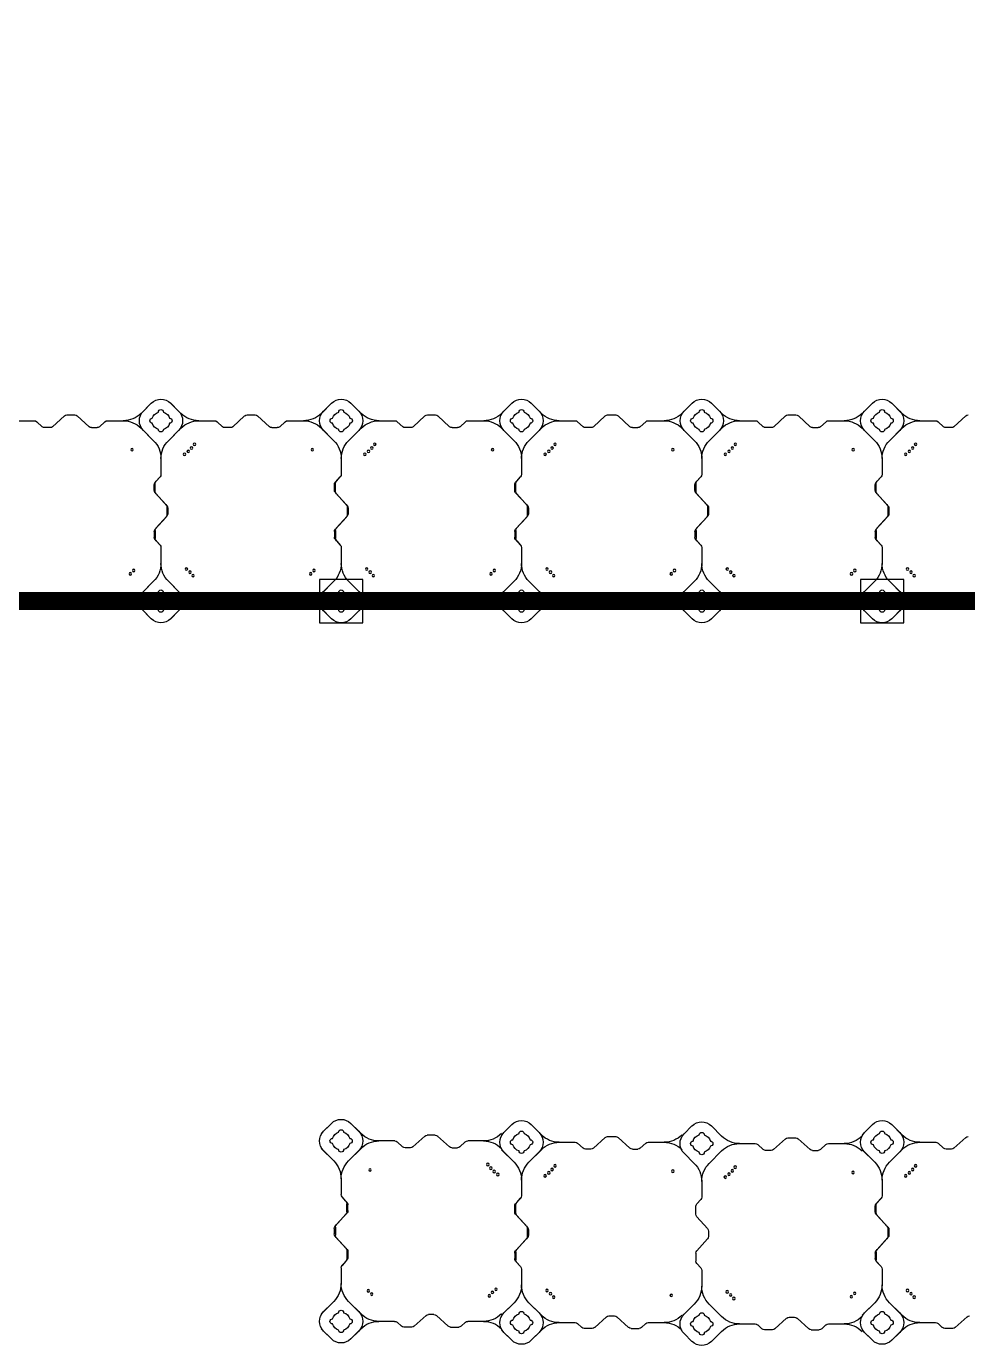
# Model space of a CAD drawing. Header units: millimetres. Extents: x -1612139 to -1260738, y 1141106 to 1536160.
# Drawn here: x -1275774 to -1273164, y 1183867 to 1187524 of the extents above; entities that cross this region are included whole.
import ezdxf

# ---------------------------------------------------------------- set-up
doc = ezdxf.new("R2010")
doc.units = ezdxf.units.MM
doc.header["$LTSCALE"] = 10
doc.layers.get('0').update_dxf_attribs({"linetype": 'CONTINUOUS'})
doc.layers.add('W-FLOAT_BOWL浮筒', color=253, linetype='CONTINUOUS')

# ---------------------------------------------------------------- blocks, each defined once
blk = doc.blocks.new('橙色')
at = {"layer": 'W-FLOAT_BOWL浮筒', "color": 30}
for p, q in [((12472.7, 2545.2), (12444.4, 2516.9)), ((12472.7, 2545.2), (12450.7, 2523.3)), ((12526.4, 2545.2), (12554.7, 2516.9)), ((12548.4, 2523.3), (12526.5, 2545.2)), ((12973.2, 2548.8), (12944.8, 2520.5)), ((12951.2, 2526.9), (12973.1, 2548.8)), ((13026.8, 2548.8), (13055.2, 2520.5)), ((13026.9, 2548.8), (13048.8, 2526.9)), ((13450.9, 2530.5), (13472.8, 2552.4)), ((13526.5, 2552.4), (13554.9, 2524.1)), ((13973.2, 2548.8), (13944.8, 2520.5)), ((13951.2, 2526.9), (13973.1, 2548.8)), ((14026.8, 2548.8), (14055.2, 2520.5)), ((14026.9, 2548.8), (14048.8, 2526.9)), ((12648.1, 2496.4), (12604.3, 2496.4)), ((12666.7, 2509.8), (12654.8, 2499)), ((12695.7, 2512.4), (12673.4, 2512.4)), ((12702.4, 2509.8), (12735.2, 2480)), ((12796.7, 2509.8), (12763.9, 2480)), ((12803.4, 2512.4), (12825.7, 2512.4)), ((12832.4, 2509.8), (12844.3, 2499)), ((12895, 2496.4), (12851, 2496.4)), ((13104.6, 2500), (13148.5, 2500)), ((13167.1, 2513.4), (13155.3, 2502.6)), ((13196.1, 2516), (13173.9, 2516)), ((13202.9, 2513.4), (13235.6, 2483.6)), ((13297.1, 2513.4), (13264.4, 2483.6)), ((13303.9, 2516), (13326.1, 2516)), ((13332.9, 2513.4), (13344.7, 2502.6)), ((13351.5, 2500), (13395.3, 2500)), ((13604.3, 2503.6), (13648.2, 2503.6)), ((13666.8, 2517), (13655, 2506.2)), ((13695.8, 2519.6), (13673.6, 2519.6)), ((13702.6, 2517), (13735.3, 2487.2)), ((13796.8, 2517), (13764.1, 2487.2)), ((13803.6, 2519.6), (13825.8, 2519.6)), ((13832.6, 2517), (13844.4, 2506.2)), ((13851.2, 2503.6), (13895, 2503.6)), ((14104.6, 2500), (14148.5, 2500)), ((14167.1, 2513.4), (14155.3, 2502.6)), ((14196.1, 2516), (14173.9, 2516)), ((14202.9, 2513.4), (14235.6, 2483.6)), ((12479.1, 2441.2), (12444.3, 2475.9)), ((12450.7, 2469.6), (12479.1, 2441.3)), ((12520.1, 2441.2), (12554.8, 2475.9)), ((12548.4, 2469.6), (12520.1, 2441.3)), ((12757.2, 2477.4), (12741.9, 2477.4)), ((12979.5, 2444.8), (12944.8, 2479.5)), ((12951.2, 2473.2), (12979.5, 2444.8)), ((13020.5, 2444.8), (13055.2, 2479.5)), ((13048.8, 2473.2), (13020.5, 2444.8)), ((13242.4, 2481), (13257.6, 2481)), ((13450.9, 2476.8), (13479.2, 2448.4)), ((13520.2, 2448.4), (13554.9, 2483.1)), ((13742.1, 2484.6), (13757.3, 2484.6)), ((13979.5, 2444.8), (13944.8, 2479.5)), ((13951.2, 2473.2), (13979.5, 2444.8)), ((14020.5, 2444.8), (14055.2, 2479.5)), ((14048.8, 2473.2), (14020.5, 2444.8)), ((12499.6, 2347.7), (12499.6, 2391.8)), ((12499.6, 2347.9), (12499.6, 2391.8)), ((13000, 2351.3), (13000, 2395.4)), ((13000, 2351.5), (13000, 2395.4)), ((13499.7, 2355.1), (13499.7, 2399)), ((14000, 2351.3), (14000, 2395.4)), ((14000, 2351.5), (14000, 2395.4)), ((12513, 2329.3), (12502.2, 2341.2)), ((12516, 2325.8), (12502.2, 2341)), ((12983.6, 2329.4), (12997.4, 2344.5)), ((12986.6, 2332.9), (12997.4, 2344.7)), ((13486.3, 2336.4), (13497.1, 2348.3)), ((13983.6, 2329.4), (13997.4, 2344.5)), ((13986.6, 2332.9), (13997.4, 2344.7)), ((12515.6, 2300.3), (12515.6, 2322.5)), ((12518.6, 2303.8), (12518.6, 2319)), ((12981, 2307.4), (12981, 2322.6)), ((12984, 2303.9), (12984, 2326.1)), ((13483.7, 2307.5), (13483.7, 2329.7)), ((13981, 2307.4), (13981, 2322.6)), ((13984, 2303.9), (13984, 2326.1)), ((12513, 2293.6), (12483.2, 2260.8)), ((12516, 2297.1), (12486.2, 2264.3)), ((12983.6, 2300.6), (13013.4, 2267.9)), ((12986.6, 2297.1), (13016.4, 2264.4)), ((13486.3, 2300.7), (13516.1, 2267.9)), ((13983.6, 2300.6), (14013.4, 2267.9)), ((13986.6, 2297.1), (14016.4, 2264.4)), ((12480.6, 2238.8), (12480.6, 2254)), ((12513, 2199.3), (12483.2, 2232.1)), ((12483.6, 2235.3), (12483.6, 2257.5)), ((12983.6, 2199.4), (13013.4, 2232.1)), ((12986.6, 2202.9), (13016.4, 2235.6)), ((13016, 2238.9), (13016, 2261.1)), ((13019, 2242.4), (13019, 2257.6)), ((13486.3, 2206.4), (13516.1, 2239.2)), ((13518.7, 2246), (13518.7, 2261.2)), ((13983.6, 2199.4), (14013.4, 2232.1)), ((13986.6, 2202.9), (14016.4, 2235.6)), ((14016, 2238.9), (14016, 2261.1)), ((14019, 2242.4), (14019, 2257.6)), ((12516, 2195.8), (12486.2, 2228.6)), ((12984, 2196.1), (12984, 2173.9)), ((13483.7, 2199.7), (13483.7, 2177.5)), ((13984, 2196.1), (13984, 2173.9)), ((12516, 2167.1), (12502.2, 2151.9)), ((12513, 2163.6), (12502.2, 2151.7)), ((12515.6, 2192.5), (12515.6, 2170.3)), ((12518.6, 2189), (12518.6, 2173.8)), ((12981, 2192.6), (12981, 2177.4)), ((12983.6, 2170.6), (12997.4, 2155.5)), ((12986.6, 2167.1), (12997.4, 2155.3)), ((13486.3, 2170.7), (13497.1, 2158.8)), ((13981, 2192.6), (13981, 2177.4)), ((13983.6, 2170.6), (13997.4, 2155.5)), ((13986.6, 2167.1), (13997.4, 2155.3)), ((12499.6, 2101.1), (12499.6, 2145.1)), ((12499.6, 2101.1), (12499.6, 2144.9)), ((13000, 2104.7), (13000, 2148.7)), ((13000, 2104.7), (13000, 2148.5)), ((13499.7, 2108.3), (13499.7, 2152.1)), ((14000, 2104.7), (14000, 2148.7)), ((14000, 2104.7), (14000, 2148.5)), ((12444.3, 2016.9), (12479.1, 2051.6)), ((12450.7, 2023.2), (12479.1, 2051.6)), ((12554.8, 2016.9), (12520.1, 2051.6)), ((12548.4, 2023.2), (12520.1, 2051.6)), ((12944.8, 2020.5), (12979.5, 2055.2)), ((12951.2, 2026.8), (12979.5, 2055.2)), ((13048.8, 2026.8), (13020.5, 2055.2)), ((13055.2, 2020.5), (13020.5, 2055.2)), ((13450.9, 2030.4), (13479.2, 2058.7)), ((13554.9, 2024.1), (13520.2, 2058.8)), ((13944.8, 2020.5), (13979.5, 2055.2)), ((13951.2, 2026.8), (13979.5, 2055.2)), ((14048.8, 2026.8), (14020.5, 2055.2)), ((14055.2, 2020.5), (14020.5, 2055.2)), ((12670.2, 2012.8), (12655, 1999)), ((12692.2, 2015.4), (12676.9, 2015.4)), ((12698.9, 2012.8), (12731.7, 1983)), ((12800.2, 2012.8), (12767.4, 1983)), ((12806.9, 2015.4), (12822.2, 2015.4)), ((12828.9, 2012.8), (12844.1, 1999)), ((13170.6, 2016.4), (13155.5, 2002.6)), ((13192.6, 2019), (13177.4, 2019)), ((13199.4, 2016.4), (13232.1, 1986.6)), ((13300.6, 2016.4), (13267.9, 1986.6)), ((13307.4, 2019), (13322.6, 2019)), ((13329.4, 2016.4), (13344.5, 2002.6)), ((13670.3, 2020), (13655.2, 2006.2)), ((13692.3, 2022.6), (13677.1, 2022.6)), ((13699.1, 2020), (13731.8, 1990.2)), ((13800.3, 2020), (13767.6, 1990.2)), ((13807.1, 2022.6), (13822.3, 2022.6)), ((13829.1, 2020), (13844.2, 2006.2)), ((14170.6, 2016.4), (14155.5, 2002.6)), ((14192.6, 2019), (14177.4, 2019)), ((14199.4, 2016.4), (14232.1, 1986.6)), ((12472.7, 1947.6), (12444.4, 1975.9)), ((12526.4, 1947.6), (12554.7, 1975.9)), ((12648.3, 1996.4), (12604.3, 1996.4)), ((12760.7, 1980.4), (12738.4, 1980.4)), ((12895, 1996.4), (12850.8, 1996.4)), ((12973.2, 1951.2), (12944.8, 1979.5)), ((13026.8, 1951.2), (13055.2, 1979.5)), ((13104.6, 2000), (13148.7, 2000)), ((13238.9, 1984), (13261.1, 1984)), ((13351.3, 2000), (13395.3, 2000)), ((13472.8, 1954.8), (13450.9, 1976.7)), ((13526.5, 1954.8), (13554.9, 1983.1)), ((13604.3, 2003.6), (13648.4, 2003.6)), ((13738.6, 1987.6), (13760.8, 1987.6)), ((13851, 2003.6), (13895, 2003.6)), ((13973.2, 1951.2), (13944.8, 1979.5)), ((14026.8, 1951.2), (14055.2, 1979.5)), ((14104.6, 2000), (14148.7, 2000)), ((12450.7, 1969.5), (12472.7, 1947.6)), ((12526.5, 1947.6), (12548.4, 1969.5)), ((12973.1, 1951.2), (12951.2, 1973.1)), ((13048.8, 1973.1), (13026.9, 1951.2)), ((13973.1, 1951.2), (13951.2, 1973.1)), ((14048.8, 1973.1), (14026.9, 1951.2)), ((11973.2, 548.8), (11944.8, 520.5)), ((11951.2, 526.9), (11973.1, 548.8)), ((12026.8, 548.8), (12055.2, 520.5)), ((12026.9, 548.8), (12048.8, 526.9)), ((12473.2, 548.8), (12444.8, 520.5)), ((12451.2, 526.9), (12473.1, 548.8)), ((12526.8, 548.8), (12555.2, 520.5)), ((12526.9, 548.8), (12548.8, 526.9)), ((12973.2, 548.8), (12944.8, 520.5)), ((12951.2, 526.9), (12973.1, 548.8)), ((13026.8, 548.8), (13055.2, 520.5)), ((13026.9, 548.8), (13048.8, 526.9)), ((13473.2, 548.8), (13444.8, 520.5)), ((13451.2, 526.9), (13473.1, 548.8)), ((13526.8, 548.8), (13555.2, 520.5)), ((13526.9, 548.8), (13548.8, 526.9)), ((13973.2, 548.8), (13944.8, 520.5)), ((13951.2, 526.9), (13973.1, 548.8)), ((14026.8, 548.8), (14055.2, 520.5)), ((14026.9, 548.8), (14048.8, 526.9)), ((11667.1, 513.4), (11655.3, 502.6)), ((11696.1, 516), (11673.9, 516)), ((11702.9, 513.4), (11735.6, 483.6)), ((11797.1, 513.4), (11764.4, 483.6)), ((11803.9, 516), (11826.1, 516)), ((11832.9, 513.4), (11844.7, 502.6)), ((12167.1, 513.4), (12155.3, 502.6)), ((12196.1, 516), (12173.9, 516)), ((12202.9, 513.4), (12235.6, 483.6)), ((12297.1, 513.4), (12264.4, 483.6)), ((12303.9, 516), (12326.1, 516)), ((12332.9, 513.4), (12344.7, 502.6)), ((12667.1, 513.4), (12655.3, 502.6)), ((12696.1, 516), (12673.9, 516)), ((12702.9, 513.4), (12735.6, 483.6)), ((12797.1, 513.4), (12764.4, 483.6)), ((12803.9, 516), (12826.1, 516)), ((12832.9, 513.4), (12844.7, 502.6)), ((13167.1, 513.4), (13155.3, 502.6)), ((13196.1, 516), (13173.9, 516)), ((13202.9, 513.4), (13235.6, 483.6)), ((13297.1, 513.4), (13264.4, 483.6)), ((13303.9, 516), (13326.1, 516)), ((13332.9, 513.4), (13344.7, 502.6)), ((13667.1, 513.4), (13655.3, 502.6)), ((13696.1, 516), (13673.9, 516)), ((13702.9, 513.4), (13735.6, 483.6)), ((13797.1, 513.4), (13764.4, 483.6)), ((13803.9, 516), (13826.1, 516)), ((13832.9, 513.4), (13844.7, 502.6)), ((14167.1, 513.4), (14155.3, 502.6)), ((14196.1, 516), (14173.9, 516)), ((14202.9, 513.4), (14235.6, 483.6)), ((11604.6, 500), (11648.5, 500)), ((11742.4, 481), (11757.6, 481)), ((11851.5, 500), (11895.3, 500)), ((11979.5, 444.8), (11944.8, 479.5)), ((12020.5, 444.8), (12055.2, 479.5)), ((12104.6, 500), (12148.5, 500)), ((12242.4, 481), (12257.6, 481)), ((12351.5, 500), (12395.3, 500)), ((12479.5, 444.8), (12444.8, 479.5)), ((12520.5, 444.8), (12555.2, 479.5)), ((12604.6, 500), (12648.5, 500)), ((12742.4, 481), (12757.6, 481)), ((12851.5, 500), (12895.3, 500)), ((12979.5, 444.8), (12944.8, 479.5)), ((13020.5, 444.8), (13055.2, 479.5)), ((13104.6, 500), (13148.5, 500)), ((13242.4, 481), (13257.6, 481)), ((13351.5, 500), (13395.3, 500)), ((13479.5, 444.8), (13444.8, 479.5)), ((13520.5, 444.8), (13555.2, 479.5)), ((13604.6, 500), (13648.5, 500)), ((13742.4, 481), (13757.6, 481)), ((13851.5, 500), (13895.3, 500)), ((13979.5, 444.8), (13944.8, 479.5)), ((14020.5, 444.8), (14055.2, 479.5)), ((14104.6, 500), (14148.5, 500)), ((11951.2, 473.2), (11979.5, 444.8)), ((12048.8, 473.2), (12020.5, 444.8)), ((12451.2, 473.2), (12479.5, 444.8)), ((12548.8, 473.2), (12520.5, 444.8)), ((12951.2, 473.2), (12979.5, 444.8)), ((13048.8, 473.2), (13020.5, 444.8)), ((13451.2, 473.2), (13479.5, 444.8)), ((13548.8, 473.2), (13520.5, 444.8)), ((13951.2, 473.2), (13979.5, 444.8)), ((14048.8, 473.2), (14020.5, 444.8)), ((12000, 351.3), (12000, 395.4)), ((12000, 351.5), (12000, 395.4)), ((12500, 351.3), (12500, 395.4)), ((12500, 351.5), (12500, 395.4)), ((13000, 351.3), (13000, 395.4)), ((13000, 351.5), (13000, 395.4)), ((13500, 351.3), (13500, 395.4)), ((13500, 351.5), (13500, 395.4)), ((14000, 351.3), (14000, 395.4)), ((14000, 351.5), (14000, 395.4)), ((11983.6, 329.4), (11997.4, 344.5)), ((11986.6, 332.9), (11997.4, 344.7)), ((12483.6, 329.4), (12497.4, 344.5)), ((12486.6, 332.9), (12497.4, 344.7)), ((12983.6, 329.4), (12997.4, 344.5)), ((12986.6, 332.9), (12997.4, 344.7)), ((13483.6, 329.4), (13497.4, 344.5)), ((13486.6, 332.9), (13497.4, 344.7)), ((13983.6, 329.4), (13997.4, 344.5)), ((13986.6, 332.9), (13997.4, 344.7)), ((11981, 307.4), (11981, 322.6)), ((11983.6, 300.6), (12013.4, 267.9)), ((11984, 303.9), (11984, 326.1)), ((11986.6, 297.1), (12016.4, 264.4)), ((12481, 307.4), (12481, 322.6)), ((12483.6, 300.6), (12513.4, 267.9)), ((12484, 303.9), (12484, 326.1)), ((12486.6, 297.1), (12516.4, 264.4)), ((12981, 307.4), (12981, 322.6)), ((12983.6, 300.6), (13013.4, 267.9)), ((12984, 303.9), (12984, 326.1)), ((12986.6, 297.1), (13016.4, 264.4)), ((13481, 307.4), (13481, 322.6)), ((13483.6, 300.6), (13513.4, 267.9)), ((13484, 303.9), (13484, 326.1)), ((13486.6, 297.1), (13516.4, 264.4)), ((13981, 307.4), (13981, 322.6)), ((13983.6, 300.6), (14013.4, 267.9)), ((13984, 303.9), (13984, 326.1)), ((13986.6, 297.1), (14016.4, 264.4)), ((12016, 238.9), (12016, 261.1)), ((12019, 242.4), (12019, 257.6)), ((12516, 238.9), (12516, 261.1)), ((12519, 242.4), (12519, 257.6)), ((13016, 238.9), (13016, 261.1)), ((13019, 242.4), (13019, 257.6)), ((13516, 238.9), (13516, 261.1)), ((13519, 242.4), (13519, 257.6)), ((14016, 238.9), (14016, 261.1)), ((14019, 242.4), (14019, 257.6)), ((11983.6, 199.4), (12013.4, 232.1)), ((11986.6, 202.9), (12016.4, 235.6)), ((12483.6, 199.4), (12513.4, 232.1)), ((12486.6, 202.9), (12516.4, 235.6)), ((12983.6, 199.4), (13013.4, 232.1)), ((12986.6, 202.9), (13016.4, 235.6)), ((13483.6, 199.4), (13513.4, 232.1)), ((13486.6, 202.9), (13516.4, 235.6)), ((13983.6, 199.4), (14013.4, 232.1)), ((13986.6, 202.9), (14016.4, 235.6)), ((11981, 192.6), (11981, 177.4)), ((11984, 196.1), (11984, 173.9)), ((12481, 192.6), (12481, 177.4)), ((12484, 196.1), (12484, 173.9)), ((12981, 192.6), (12981, 177.4)), ((12984, 196.1), (12984, 173.9)), ((13481, 192.6), (13481, 177.4)), ((13484, 196.1), (13484, 173.9)), ((13981, 192.6), (13981, 177.4)), ((13984, 196.1), (13984, 173.9)), ((11983.6, 170.6), (11997.4, 155.5)), ((11986.6, 167.1), (11997.4, 155.3)), ((12000, 104.7), (12000, 148.7)), ((12000, 104.7), (12000, 148.5)), ((12483.6, 170.6), (12497.4, 155.5)), ((12486.6, 167.1), (12497.4, 155.3)), ((12500, 104.7), (12500, 148.7)), ((12500, 104.7), (12500, 148.5)), ((12983.6, 170.6), (12997.4, 155.5)), ((12986.6, 167.1), (12997.4, 155.3)), ((13000, 104.7), (13000, 148.7)), ((13000, 104.7), (13000, 148.5)), ((13483.6, 170.6), (13497.4, 155.5)), ((13486.6, 167.1), (13497.4, 155.3)), ((13500, 104.7), (13500, 148.7)), ((13500, 104.7), (13500, 148.5)), ((13983.6, 170.6), (13997.4, 155.5)), ((13986.6, 167.1), (13997.4, 155.3)), ((14000, 104.7), (14000, 148.7)), ((14000, 104.7), (14000, 148.5)), ((11944.8, 20.5), (11979.5, 55.2)), ((11951.2, 26.8), (11979.5, 55.2)), ((12048.8, 26.8), (12020.5, 55.2)), ((12055.2, 20.5), (12020.5, 55.2)), ((12444.8, 20.5), (12479.5, 55.2)), ((12451.2, 26.8), (12479.5, 55.2)), ((12548.8, 26.8), (12520.5, 55.2)), ((12555.2, 20.5), (12520.5, 55.2)), ((12944.8, 20.5), (12979.5, 55.2)), ((12951.2, 26.8), (12979.5, 55.2)), ((13048.8, 26.8), (13020.5, 55.2)), ((13055.2, 20.5), (13020.5, 55.2)), ((13444.8, 20.5), (13479.5, 55.2)), ((13451.2, 26.8), (13479.5, 55.2)), ((13548.8, 26.8), (13520.5, 55.2)), ((13555.2, 20.5), (13520.5, 55.2)), ((13944.8, 20.5), (13979.5, 55.2)), ((13951.2, 26.8), (13979.5, 55.2)), ((14048.8, 26.8), (14020.5, 55.2)), ((14055.2, 20.5), (14020.5, 55.2)), ((11604.6, 0), (11648.7, 0)), ((11670.6, 16.4), (11655.5, 2.6)), ((11692.6, 19), (11677.4, 19)), ((11699.4, 16.4), (11732.1, -13.4)), ((11800.6, 16.4), (11767.9, -13.4)), ((11807.4, 19), (11822.6, 19)), ((11829.4, 16.4), (11844.5, 2.6)), ((11851.3, 0), (11895.3, 0)), ((12104.6, 0), (12148.7, 0)), ((12170.6, 16.4), (12155.5, 2.6)), ((12192.6, 19), (12177.4, 19)), ((12199.4, 16.4), (12232.1, -13.4)), ((12300.6, 16.4), (12267.9, -13.4)), ((12307.4, 19), (12322.6, 19)), ((12329.4, 16.4), (12344.5, 2.6)), ((12351.3, 0), (12395.3, 0)), ((12604.6, 0), (12648.7, 0)), ((12670.6, 16.4), (12655.5, 2.6)), ((12692.6, 19), (12677.4, 19)), ((12699.4, 16.4), (12732.1, -13.4)), ((12800.6, 16.4), (12767.9, -13.4)), ((12807.4, 19), (12822.6, 19)), ((12829.4, 16.4), (12844.5, 2.6)), ((12851.3, 0), (12895.3, 0)), ((13104.6, 0), (13148.7, 0)), ((13170.6, 16.4), (13155.5, 2.6)), ((13192.6, 19), (13177.4, 19)), ((13199.4, 16.4), (13232.1, -13.4)), ((13300.6, 16.4), (13267.9, -13.4)), ((13307.4, 19), (13322.6, 19)), ((13329.4, 16.4), (13344.5, 2.6)), ((13351.3, 0), (13395.3, 0)), ((13604.6, 0), (13648.7, 0)), ((13670.6, 16.4), (13655.5, 2.6)), ((13692.6, 19), (13677.4, 19)), ((13699.4, 16.4), (13732.1, -13.4)), ((13800.6, 16.4), (13767.9, -13.4)), ((13807.4, 19), (13822.6, 19)), ((13829.4, 16.4), (13844.5, 2.6)), ((13851.3, 0), (13895.3, 0)), ((14104.6, 0), (14148.7, 0)), ((14170.6, 16.4), (14155.5, 2.6)), ((14192.6, 19), (14177.4, 19)), ((14199.4, 16.4), (14232.1, -13.4)), ((11738.9, -16), (11761.1, -16)), ((11973.2, -48.8), (11944.8, -20.5)), ((11973.1, -48.8), (11951.2, -26.9)), ((12026.8, -48.8), (12055.2, -20.5)), ((12048.8, -26.9), (12026.9, -48.8)), ((12238.9, -16), (12261.1, -16)), ((12473.2, -48.8), (12444.8, -20.5)), ((12473.1, -48.8), (12451.2, -26.9)), ((12526.8, -48.8), (12555.2, -20.5)), ((12548.8, -26.9), (12526.9, -48.8)), ((12738.9, -16), (12761.1, -16)), ((12973.2, -48.8), (12944.8, -20.5)), ((12973.1, -48.8), (12951.2, -26.9)), ((13026.8, -48.8), (13055.2, -20.5)), ((13048.8, -26.9), (13026.9, -48.8)), ((13238.9, -16), (13261.1, -16)), ((13473.2, -48.8), (13444.8, -20.5)), ((13473.1, -48.8), (13451.2, -26.9)), ((13526.8, -48.8), (13555.2, -20.5)), ((13548.8, -26.9), (13526.9, -48.8)), ((13738.9, -16), (13761.1, -16)), ((13973.2, -48.8), (13944.8, -20.5)), ((13973.1, -48.8), (13951.2, -26.9)), ((14026.8, -48.8), (14055.2, -20.5)), ((14048.8, -26.9), (14026.9, -48.8))]:
    blk.add_line(p, q, dxfattribs=at)
for centre in [(12575.1, 2411.7), (12584.3, 2420.8), (12910.6, 2425.8), (12919.3, 2416.1), (13070.6, 2411), (13080.3, 2419.7), (13089, 2429.4), (13415.2, 2424.4), (13570.3, 2414.6), (13580, 2423.3), (13588.7, 2433), (13914.9, 2428), (13924.1, 2418.8), (14070.6, 2411), (14080.3, 2419.7), (14089, 2429.4), (12929, 2407.5), (12924, 2081.2), (12934.3, 2089.3), (13065.3, 2092.9), (13075.6, 2084.8), (13565, 2096.5), (13575.3, 2088.3), (13919.4, 2083.9), (14065.3, 2092.9), (14075.6, 2084.8), (12579.9, 2076.7), (12906.7, 2061.7), (12914.8, 2072), (13084.8, 2075.6), (13092.9, 2065.3), (13419.7, 2080.3), (13584.5, 2079.2), (13592.6, 2068.9), (14084.8, 2075.6), (14092.9, 2065.3), (11915.2, 424.4), (11924.4, 415.2), (12070.6, 411), (12080.3, 419.7), (12089, 429.4), (12415.2, 424.4), (12424.4, 415.2), (12570.6, 411), (12580.3, 419.7), (12589, 429.4), (12915.2, 424.4), (12924.4, 415.2), (13070.6, 411), (13080.3, 419.7), (13089, 429.4), (13415.2, 424.4), (13424.4, 415.2), (13570.6, 411), (13580.3, 419.7), (13589, 429.4), (13915.2, 424.4), (13924.4, 415.2), (14070.6, 411), (14080.3, 419.7), (14089, 429.4), (11919.7, 80.3), (12065.3, 92.9), (12075.6, 84.8), (12084.8, 75.6), (12419.7, 80.3), (12565.3, 92.9), (12575.6, 84.8), (12584.8, 75.6), (12919.7, 80.3), (13065.3, 92.9), (13075.6, 84.8), (13084.8, 75.6), (13419.7, 80.3), (13565.3, 92.9), (13575.6, 84.8), (13584.8, 75.6), (13919.7, 80.3), (14065.3, 92.9), (14075.6, 84.8), (14084.8, 75.6), (12092.9, 65.3), (12592.9, 65.3), (13092.9, 65.3), (13592.9, 65.3), (14092.9, 65.3)]:
    blk.add_circle(centre, 3.5, dxfattribs=at)
for centre, radius, start, end in [((13000, 2522), 38, 45, 135), ((13000, 2522), 38, 45, 135), ((13499.7, 2525.5), 38, 45, 135), ((14000, 2522), 38, 45, 135), ((14000, 2522), 38, 45, 135), ((12477.6, 2496.4), 38, 135, 225), ((12499.5, 2518.4), 38, 45, 135), ((12499.6, 2518.4), 38, 45, 135), ((12499.6, 2520.4), 7, 0, 180), ((12499.6, 2520.4), 7, 0, 180), ((12521.5, 2496.4), 38, 315, 45), ((12978, 2500), 38, 135, 225), ((13000, 2500), 25, 106.2602, 163.7398), ((13000, 2500), 25, 106.2602, 163.7398), ((13000, 2524), 7, 0, 180), ((13000, 2524), 7, 0, 180), ((13000, 2500), 25, 16.2602, 73.7398), ((13000, 2500), 25, 16.2602, 73.7398), ((13022, 2500), 38, 315, 45), ((13477.7, 2503.6), 38, 135, 225), ((13499.7, 2503.6), 25, 106.2602, 163.7398), ((13499.7, 2527.6), 7, 0, 180), ((13499.7, 2503.6), 25, 16.2602, 73.7398), ((13604.4, 2573.6), 70, 225, 270), ((13895, 2573.6), 70, 270, 315), ((13978, 2500), 38, 135, 225), ((14000, 2500), 25, 106.2602, 163.7398), ((14000, 2500), 25, 106.2602, 163.7398), ((14000, 2524), 7, 0, 180), ((14000, 2524), 7, 0, 180), ((14000, 2500), 25, 16.2602, 73.7398), ((14000, 2500), 25, 16.2602, 73.7398), ((14022, 2500), 38, 315, 45), ((12475.6, 2496.4), 7, 90, 270), ((12475.6, 2496.4), 7, 90, 270), ((12499.6, 2496.4), 25, 106.2602, 163.7398), ((12499.6, 2496.4), 25, 106.2602, 163.7398), ((12499.6, 2496.4), 25, 196.2602, 253.7398), ((12499.6, 2496.4), 25, 196.2602, 253.7398), ((12499.6, 2496.4), 25, 16.2602, 73.7398), ((12499.6, 2496.4), 25, 16.2602, 73.7398), ((12499.6, 2496.4), 25, 286.2602, 343.7398), ((12499.6, 2496.4), 25, 286.2602, 343.7398), ((12523.6, 2496.4), 7, 270, 90), ((12523.6, 2496.4), 7, 270, 90), ((12604.2, 2566.4), 70, 225, 270), ((12604.3, 2426.4), 70, 90, 135), ((12648.1, 2506.4), 10, 270, 312.2737), ((12673.4, 2502.4), 10, 90, 132.2737), ((12695.7, 2502.4), 10, 47.7263, 90), ((12803.4, 2502.4), 10, 90, 132.2737), ((12825.7, 2502.4), 10, 47.7263, 90), ((12851, 2506.4), 10, 227.7263, 270), ((12894.8, 2426.4), 70, 45, 90), ((12894.9, 2566.4), 70, 270, 315), ((12976, 2500), 7, 90, 270), ((12976, 2500), 7, 90, 270), ((13000, 2500), 25, 196.2602, 253.7398), ((13000, 2500), 25, 196.2602, 253.7398), ((13000, 2500), 25, 286.2602, 343.7398), ((13000, 2500), 25, 286.2602, 343.7398), ((13024, 2500), 7, 270, 90), ((13024, 2500), 7, 270, 90), ((13104.7, 2570), 70, 225, 270), ((13104.7, 2430), 70, 90, 135), ((13148.5, 2510), 10, 270, 312.2737), ((13173.9, 2506), 10, 90, 132.2737), ((13196.1, 2506), 10, 47.7263, 90), ((13303.9, 2506), 10, 90, 132.2737), ((13326.1, 2506), 10, 47.7263, 90), ((13351.5, 2510), 10, 227.7263, 270), ((13395.3, 2570), 70, 270, 315), ((13395.3, 2430), 70, 45, 90), ((13475.7, 2503.6), 7, 90, 270), ((13499.7, 2503.6), 25, 196.2602, 253.7398), ((13499.7, 2503.6), 25, 286.2602, 343.7398), ((13523.7, 2503.6), 7, 270, 90), ((13604.4, 2433.6), 70, 90, 135), ((13648.2, 2513.6), 10, 270, 312.2737), ((13673.6, 2509.6), 10, 90, 132.2737), ((13695.8, 2509.6), 10, 47.7263, 90), ((13742.1, 2494.6), 10, 227.7263, 270), ((13757.3, 2494.6), 10, 270, 312.2737), ((13803.6, 2509.6), 10, 90, 132.2737), ((13825.8, 2509.6), 10, 47.7263, 90), ((13851.2, 2513.6), 10, 227.7263, 270), ((13895, 2433.6), 70, 45, 90), ((13976, 2500), 7, 90, 270), ((13976, 2500), 7, 90, 270), ((14000, 2500), 25, 196.2602, 253.7398), ((14000, 2500), 25, 196.2602, 253.7398), ((14000, 2500), 25, 286.2602, 343.7398), ((14000, 2500), 25, 286.2602, 343.7398), ((14024, 2500), 7, 270, 90), ((14024, 2500), 7, 270, 90), ((14104.7, 2570), 70, 225, 270), ((14104.7, 2430), 70, 90, 135), ((14148.5, 2510), 10, 270, 312.2737), ((14173.9, 2506), 10, 90, 132.2737), ((14196.1, 2506), 10, 47.7263, 90), ((12499.6, 2472.4), 7, 180, 0), ((12499.6, 2472.4), 7, 180, 0), ((12741.9, 2487.4), 10, 227.7263, 270), ((12757.2, 2487.4), 10, 270, 312.2737), ((13000, 2476), 7, 180, 0), ((13000, 2476), 7, 180, 0), ((13242.4, 2491), 10, 227.7263, 270), ((13257.6, 2491), 10, 270, 312.2737), ((13499.7, 2479.6), 7, 180, 0), ((14000, 2476), 7, 180, 0), ((14000, 2476), 7, 180, 0), ((14242.4, 2491), 10, 227.7263, 270), ((12429.6, 2391.8), 70, 0, 45), ((12429.6, 2391.7), 70, 0, 45), ((12569.6, 2391.8), 70, 135, 180), ((12569.6, 2391.7), 70, 135, 180), ((12930, 2395.3), 70, 0, 45), ((12930, 2395.3), 70, 0, 45), ((13070, 2395.3), 70, 135, 180), ((13070, 2395.3), 70, 135, 180), ((13429.7, 2398.9), 70, 0, 45), ((13569.7, 2398.9), 70, 135, 180), ((13930, 2395.3), 70, 0, 45), ((13930, 2395.3), 70, 0, 45), ((14070, 2395.3), 70, 135, 180), ((14070, 2395.3), 70, 135, 180), ((12509.6, 2347.9), 10, 180, 222.2737), ((12509.6, 2347.7), 10, 180, 222.2737), ((12990, 2351.5), 10, 317.7263, 0), ((12990, 2351.3), 10, 317.7263, 0), ((13489.7, 2355.1), 10, 317.7263, 0), ((13990, 2351.5), 10, 317.7263, 0), ((13990, 2351.3), 10, 317.7263, 0), ((12505.6, 2322.5), 10, 0, 42.2737), ((12508.6, 2319), 10, 0, 42.2737), ((12991, 2322.6), 10, 137.7263, 180), ((12991, 2307.4), 10, 180, 222.2737), ((12994, 2326.1), 10, 137.7263, 180), ((12994, 2303.9), 10, 180, 222.2737), ((13493.7, 2329.7), 10, 137.7263, 180), ((13493.7, 2307.5), 10, 180, 222.2737), ((13991, 2322.6), 10, 137.7263, 180), ((13991, 2307.4), 10, 180, 222.2737), ((13994, 2326.1), 10, 137.7263, 180), ((13994, 2303.9), 10, 180, 222.2737), ((12505.6, 2300.3), 10, 317.7263, 0), ((12508.6, 2303.8), 10, 317.7263, 0), ((13006, 2261.1), 10, 0, 42.2737), ((13508.7, 2261.2), 10, 0, 42.2737), ((14006, 2261.1), 10, 0, 42.2737), ((12490.6, 2254), 10, 137.7263, 180), ((12490.6, 2238.8), 10, 180, 222.2737), ((12493.6, 2257.5), 10, 137.7263, 180), ((12493.6, 2235.3), 10, 180, 222.2737), ((13006, 2238.9), 10, 317.7263, 0), ((13009, 2257.6), 10, 0, 42.2737), ((13009, 2242.4), 10, 317.7263, 0), ((13508.7, 2246), 10, 317.7263, 0), ((14006, 2238.9), 10, 317.7263, 0), ((14009, 2257.6), 10, 0, 42.2737), ((14009, 2242.4), 10, 317.7263, 0), ((12505.6, 2192.5), 10, 0, 42.2737), ((12508.6, 2189), 10, 0, 42.2737), ((12991, 2192.6), 10, 137.7263, 180), ((12994, 2196.1), 10, 137.7263, 180), ((13493.7, 2199.7), 10, 137.7263, 180), ((13991, 2192.6), 10, 137.7263, 180), ((13994, 2196.1), 10, 137.7263, 180), ((12505.6, 2170.3), 10, 317.7263, 0), ((12508.6, 2173.8), 10, 317.7263, 0), ((12991, 2177.4), 10, 180, 222.2737), ((12994, 2173.9), 10, 180, 222.2737), ((13493.7, 2177.5), 10, 180, 222.2737), ((13489.7, 2152.1), 10, 0, 42.2737), ((13991, 2177.4), 10, 180, 222.2737), ((13994, 2173.9), 10, 180, 222.2737), ((12509.6, 2145.1), 10, 137.7263, 180), ((12509.6, 2144.9), 10, 137.7263, 180), ((12990, 2148.7), 10, 0, 42.2737), ((12990, 2148.5), 10, 0, 42.2737), ((13990, 2148.7), 10, 0, 42.2737), ((13990, 2148.5), 10, 0, 42.2737), ((12429.6, 2101.1), 70, 315, 0), ((12429.6, 2101.1), 70, 315, 0), ((12569.6, 2101.1), 70, 180, 225), ((12569.6, 2101.1), 70, 180, 225), ((12930, 2104.7), 70, 315, 0), ((12930, 2104.7), 70, 315, 0), ((13070, 2104.7), 70, 180, 225), ((13070, 2104.7), 70, 180, 225), ((13429.7, 2108.2), 70, 315, 0), ((13569.7, 2108.3), 70, 180, 225), ((13930, 2104.7), 70, 315, 0), ((13930, 2104.7), 70, 315, 0), ((14070, 2104.7), 70, 180, 225), ((14070, 2104.7), 70, 180, 225), ((12477.6, 1996.4), 38, 135, 225), ((12499.6, 1996.4), 25, 106.2602, 163.7398), ((12499.6, 1996.4), 25, 106.2602, 163.7398), ((12499.6, 2020.4), 7, 0, 180), ((12499.6, 2020.4), 7, 0, 180), ((12499.6, 1996.4), 25, 16.2602, 73.7398), ((12499.6, 1996.4), 25, 16.2602, 73.7398), ((12521.5, 1996.4), 38, 315, 45), ((12604.3, 2066.4), 70, 225, 270), ((12676.9, 2005.4), 10, 90, 132.2737), ((12692.2, 2005.4), 10, 47.7263, 90), ((12806.9, 2005.4), 10, 90, 132.2737), ((12822.2, 2005.4), 10, 47.7263, 90), ((12894.8, 2066.4), 70, 270, 315), ((12978, 2000), 38, 135, 225), ((13000, 2000), 25, 106.2602, 163.7398), ((13000, 2000), 25, 106.2602, 163.7398), ((13000, 2024), 7, 0, 180), ((13000, 2024), 7, 0, 180), ((13000, 2000), 25, 16.2602, 73.7398), ((13000, 2000), 25, 16.2602, 73.7398), ((13022, 2000), 38, 315, 45), ((13104.7, 2070), 70, 225, 270), ((13177.4, 2009), 10, 90, 132.2737), ((13192.6, 2009), 10, 47.7263, 90), ((13307.4, 2009), 10, 90, 132.2737), ((13322.6, 2009), 10, 47.7263, 90), ((13395.3, 2070), 70, 270, 315), ((13477.7, 2003.6), 38, 135, 225), ((13499.7, 2003.6), 25, 106.2602, 163.7398), ((13499.7, 2027.6), 7, 0, 180), ((13499.7, 2003.6), 25, 16.2602, 73.7398), ((13604.4, 2073.6), 70, 225, 270), ((13677.1, 2012.6), 10, 90, 132.2737), ((13692.3, 2012.6), 10, 47.7263, 90), ((13807.1, 2012.6), 10, 90, 132.2737), ((13822.3, 2012.6), 10, 47.7263, 90), ((13895, 2073.6), 70, 270, 315), ((13978, 2000), 38, 135, 225), ((14000, 2000), 25, 106.2602, 163.7398), ((14000, 2000), 25, 106.2602, 163.7398), ((14000, 2024), 7, 0, 180), ((14000, 2024), 7, 0, 180), ((14000, 2000), 25, 16.2602, 73.7398), ((14000, 2000), 25, 16.2602, 73.7398), ((14022, 2000), 38, 315, 45), ((14104.7, 2070), 70, 225, 270), ((14177.4, 2009), 10, 90, 132.2737), ((14192.6, 2009), 10, 47.7263, 90), ((12475.6, 1996.4), 7, 90, 270), ((12475.6, 1996.4), 7, 90, 270), ((12499.6, 1996.4), 25, 196.2602, 253.7398), ((12499.6, 1996.4), 25, 196.2602, 253.7398), ((12499.6, 1996.4), 25, 286.2602, 343.7398), ((12499.6, 1996.4), 25, 286.2602, 343.7398), ((12523.6, 1996.4), 7, 270, 90), ((12523.6, 1996.4), 7, 270, 90), ((12604.2, 1926.4), 70, 90, 135), ((12648.3, 2006.4), 10, 270, 312.2737), ((12738.4, 1990.4), 10, 227.7263, 270), ((12760.7, 1990.4), 10, 270, 312.2737), ((12850.8, 2006.4), 10, 227.7263, 270), ((12894.9, 1926.4), 70, 45, 90), ((12976, 2000), 7, 90, 270), ((12976, 2000), 7, 90, 270), ((13000, 2000), 25, 196.2602, 253.7398), ((13000, 2000), 25, 196.2602, 253.7398), ((13000, 1976), 7, 180, 0), ((13000, 1976), 7, 180, 0), ((13000, 2000), 25, 286.2602, 343.7398), ((13000, 2000), 25, 286.2602, 343.7398), ((13024, 2000), 7, 270, 90), ((13024, 2000), 7, 270, 90), ((13104.7, 1930), 70, 90, 135), ((13148.7, 2010), 10, 270, 312.2737), ((13238.9, 1994), 10, 227.7263, 270), ((13261.1, 1994), 10, 270, 312.2737), ((13351.3, 2010), 10, 227.7263, 270), ((13395.3, 1930), 70, 45, 90), ((13475.7, 2003.6), 7, 90, 270), ((13499.7, 2003.6), 25, 196.2602, 253.7398), ((13499.7, 1979.6), 7, 180, 0), ((13499.7, 2003.6), 25, 286.2602, 343.7398), ((13523.7, 2003.6), 7, 270, 90), ((13604.4, 1933.6), 70, 90, 135), ((13648.4, 2013.6), 10, 270, 312.2737), ((13738.6, 1997.6), 10, 227.7263, 270), ((13760.8, 1997.6), 10, 270, 312.2737), ((13851, 2013.6), 10, 227.7263, 270), ((13895, 1933.6), 70, 45, 90), ((13976, 2000), 7, 90, 270), ((13976, 2000), 7, 90, 270), ((14000, 2000), 25, 196.2602, 253.7398), ((14000, 2000), 25, 196.2602, 253.7398), ((14000, 1976), 7, 180, 0), ((14000, 1976), 7, 180, 0), ((14000, 2000), 25, 286.2602, 343.7398), ((14000, 2000), 25, 286.2602, 343.7398), ((14024, 2000), 7, 270, 90), ((14024, 2000), 7, 270, 90), ((14104.7, 1930), 70, 90, 135), ((14148.7, 2010), 10, 270, 312.2737), ((14238.9, 1994), 10, 227.7263, 270), ((12499.5, 1974.5), 38, 225, 315), ((12499.6, 1974.5), 38, 225, 315), ((12499.6, 1972.4), 7, 180, 0), ((12499.6, 1972.4), 7, 180, 0), ((13000, 1978), 38, 225, 315), ((13000, 1978), 38, 225, 315), ((13499.7, 1981.6), 38, 225, 315), ((14000, 1978), 38, 225, 315), ((14000, 1978), 38, 225, 315), ((12000, 522), 38, 45, 135), ((12000, 522), 38, 45, 135), ((12500, 522), 38, 45, 135), ((12500, 522), 38, 45, 135), ((13000, 522), 38, 45, 135), ((13000, 522), 38, 45, 135), ((13500, 522), 38, 45, 135), ((13500, 522), 38, 45, 135), ((14000, 522), 38, 45, 135), ((14000, 522), 38, 45, 135), ((11673.9, 506), 10, 90, 132.2737), ((11696.1, 506), 10, 47.7263, 90), ((11803.9, 506), 10, 90, 132.2737), ((11826.1, 506), 10, 47.7263, 90), ((11895.3, 570), 70, 270, 315), ((11978, 500), 38, 135, 225), ((12000, 500), 25, 106.2602, 163.7398), ((12000, 500), 25, 106.2602, 163.7398), ((12000, 524), 7, 0, 180), ((12000, 524), 7, 0, 180), ((12000, 500), 25, 16.2602, 73.7398), ((12000, 500), 25, 16.2602, 73.7398), ((12022, 500), 38, 315, 45), ((12104.7, 570), 70, 225, 270), ((12173.9, 506), 10, 90, 132.2737), ((12196.1, 506), 10, 47.7263, 90), ((12303.9, 506), 10, 90, 132.2737), ((12326.1, 506), 10, 47.7263, 90), ((12395.3, 570), 70, 270, 315), ((12478, 500), 38, 135, 225), ((12500, 500), 25, 106.2602, 163.7398), ((12500, 500), 25, 106.2602, 163.7398), ((12500, 524), 7, 0, 180), ((12500, 524), 7, 0, 180), ((12500, 500), 25, 16.2602, 73.7398), ((12500, 500), 25, 16.2602, 73.7398), ((12522, 500), 38, 315, 45), ((12604.7, 570), 70, 225, 270), ((12673.9, 506), 10, 90, 132.2737), ((12696.1, 506), 10, 47.7263, 90), ((12803.9, 506), 10, 90, 132.2737), ((12826.1, 506), 10, 47.7263, 90), ((12895.3, 570), 70, 270, 315), ((12978, 500), 38, 135, 225), ((13000, 500), 25, 106.2602, 163.7398), ((13000, 500), 25, 106.2602, 163.7398), ((13000, 524), 7, 0, 180), ((13000, 524), 7, 0, 180), ((13000, 500), 25, 16.2602, 73.7398), ((13000, 500), 25, 16.2602, 73.7398), ((13022, 500), 38, 315, 45), ((13104.7, 570), 70, 225, 270), ((13173.9, 506), 10, 90, 132.2737), ((13196.1, 506), 10, 47.7263, 90), ((13303.9, 506), 10, 90, 132.2737), ((13326.1, 506), 10, 47.7263, 90), ((13395.3, 570), 70, 270, 315), ((13478, 500), 38, 135, 225), ((13500, 500), 25, 106.2602, 163.7398), ((13500, 500), 25, 106.2602, 163.7398), ((13500, 524), 7, 0, 180), ((13500, 524), 7, 0, 180), ((13500, 500), 25, 16.2602, 73.7398), ((13500, 500), 25, 16.2602, 73.7398), ((13522, 500), 38, 315, 45), ((13604.7, 570), 70, 225, 270), ((13673.9, 506), 10, 90, 132.2737), ((13696.1, 506), 10, 47.7263, 90), ((13803.9, 506), 10, 90, 132.2737), ((13826.1, 506), 10, 47.7263, 90), ((13895.3, 570), 70, 270, 315), ((13978, 500), 38, 135, 225), ((14000, 500), 25, 106.2602, 163.7398), ((14000, 500), 25, 106.2602, 163.7398), ((14000, 524), 7, 0, 180), ((14000, 524), 7, 0, 180), ((14000, 500), 25, 16.2602, 73.7398), ((14000, 500), 25, 16.2602, 73.7398), ((14022, 500), 38, 315, 45), ((14104.7, 570), 70, 225, 270), ((14173.9, 506), 10, 90, 132.2737), ((14196.1, 506), 10, 47.7263, 90), ((11648.5, 510), 10, 270, 312.2737), ((11742.4, 491), 10, 227.7263, 270), ((11757.6, 491), 10, 270, 312.2737), ((11851.5, 510), 10, 227.7263, 270), ((11895.3, 430), 70, 45, 90), ((11976, 500), 7, 90, 270), ((11976, 500), 7, 90, 270), ((12000, 500), 25, 196.2602, 253.7398), ((12000, 500), 25, 196.2602, 253.7398), ((12000, 476), 7, 180, 0), ((12000, 476), 7, 180, 0), ((12000, 500), 25, 286.2602, 343.7398), ((12000, 500), 25, 286.2602, 343.7398), ((12024, 500), 7, 270, 90), ((12024, 500), 7, 270, 90), ((12104.7, 430), 70, 90, 135), ((12148.5, 510), 10, 270, 312.2737), ((12242.4, 491), 10, 227.7263, 270), ((12257.6, 491), 10, 270, 312.2737), ((12351.5, 510), 10, 227.7263, 270), ((12395.3, 430), 70, 45, 90), ((12476, 500), 7, 90, 270), ((12476, 500), 7, 90, 270), ((12500, 500), 25, 196.2602, 253.7398), ((12500, 500), 25, 196.2602, 253.7398), ((12500, 476), 7, 180, 0), ((12500, 476), 7, 180, 0), ((12500, 500), 25, 286.2602, 343.7398), ((12500, 500), 25, 286.2602, 343.7398), ((12524, 500), 7, 270, 90), ((12524, 500), 7, 270, 90), ((12604.7, 430), 70, 90, 135), ((12648.5, 510), 10, 270, 312.2737), ((12742.4, 491), 10, 227.7263, 270), ((12757.6, 491), 10, 270, 312.2737), ((12851.5, 510), 10, 227.7263, 270), ((12895.3, 430), 70, 45, 90), ((12976, 500), 7, 90, 270), ((12976, 500), 7, 90, 270), ((13000, 500), 25, 196.2602, 253.7398), ((13000, 500), 25, 196.2602, 253.7398), ((13000, 476), 7, 180, 0), ((13000, 476), 7, 180, 0), ((13000, 500), 25, 286.2602, 343.7398), ((13000, 500), 25, 286.2602, 343.7398), ((13024, 500), 7, 270, 90), ((13024, 500), 7, 270, 90), ((13104.7, 430), 70, 90, 135), ((13148.5, 510), 10, 270, 312.2737), ((13242.4, 491), 10, 227.7263, 270), ((13257.6, 491), 10, 270, 312.2737), ((13351.5, 510), 10, 227.7263, 270), ((13395.3, 430), 70, 45, 90), ((13476, 500), 7, 90, 270), ((13476, 500), 7, 90, 270), ((13500, 500), 25, 196.2602, 253.7398), ((13500, 500), 25, 196.2602, 253.7398), ((13500, 476), 7, 180, 0), ((13500, 476), 7, 180, 0), ((13500, 500), 25, 286.2602, 343.7398), ((13500, 500), 25, 286.2602, 343.7398), ((13524, 500), 7, 270, 90), ((13524, 500), 7, 270, 90), ((13604.7, 430), 70, 90, 135), ((13648.5, 510), 10, 270, 312.2737), ((13742.4, 491), 10, 227.7263, 270), ((13757.6, 491), 10, 270, 312.2737), ((13851.5, 510), 10, 227.7263, 270), ((13895.3, 430), 70, 45, 90), ((13976, 500), 7, 90, 270), ((13976, 500), 7, 90, 270), ((14000, 500), 25, 196.2602, 253.7398), ((14000, 500), 25, 196.2602, 253.7398), ((14000, 476), 7, 180, 0), ((14000, 476), 7, 180, 0), ((14000, 500), 25, 286.2602, 343.7398), ((14000, 500), 25, 286.2602, 343.7398), ((14024, 500), 7, 270, 90), ((14024, 500), 7, 270, 90), ((14104.7, 430), 70, 90, 135), ((14148.5, 510), 10, 270, 312.2737), ((14242.4, 491), 10, 227.7263, 270), ((11930, 395.3), 70, 0, 45), ((11930, 395.3), 70, 0, 45), ((12070, 395.3), 70, 135, 180), ((12070, 395.3), 70, 135, 180), ((12430, 395.3), 70, 0, 45), ((12430, 395.3), 70, 0, 45), ((12570, 395.3), 70, 135, 180), ((12570, 395.3), 70, 135, 180), ((12930, 395.3), 70, 0, 45), ((12930, 395.3), 70, 0, 45), ((13070, 395.3), 70, 135, 180), ((13070, 395.3), 70, 135, 180), ((13430, 395.3), 70, 0, 45), ((13430, 395.3), 70, 0, 45), ((13570, 395.3), 70, 135, 180), ((13570, 395.3), 70, 135, 180), ((13930, 395.3), 70, 0, 45), ((13930, 395.3), 70, 0, 45), ((14070, 395.3), 70, 135, 180), ((14070, 395.3), 70, 135, 180), ((11991, 322.6), 10, 137.7263, 180), ((11994, 326.1), 10, 137.7263, 180), ((11990, 351.5), 10, 317.7263, 0), ((11990, 351.3), 10, 317.7263, 0), ((12491, 322.6), 10, 137.7263, 180), ((12494, 326.1), 10, 137.7263, 180), ((12490, 351.5), 10, 317.7263, 0), ((12490, 351.3), 10, 317.7263, 0), ((12991, 322.6), 10, 137.7263, 180), ((12994, 326.1), 10, 137.7263, 180), ((12990, 351.5), 10, 317.7263, 0), ((12990, 351.3), 10, 317.7263, 0), ((13491, 322.6), 10, 137.7263, 180), ((13494, 326.1), 10, 137.7263, 180), ((13490, 351.5), 10, 317.7263, 0), ((13490, 351.3), 10, 317.7263, 0), ((13991, 322.6), 10, 137.7263, 180), ((13994, 326.1), 10, 137.7263, 180), ((13990, 351.5), 10, 317.7263, 0), ((13990, 351.3), 10, 317.7263, 0), ((11991, 307.4), 10, 180, 222.2737), ((11994, 303.9), 10, 180, 222.2737), ((12491, 307.4), 10, 180, 222.2737), ((12494, 303.9), 10, 180, 222.2737), ((12991, 307.4), 10, 180, 222.2737), ((12994, 303.9), 10, 180, 222.2737), ((13491, 307.4), 10, 180, 222.2737), ((13494, 303.9), 10, 180, 222.2737), ((13991, 307.4), 10, 180, 222.2737), ((13994, 303.9), 10, 180, 222.2737), ((12006, 261.1), 10, 0, 42.2737), ((12009, 257.6), 10, 0, 42.2737), ((12506, 261.1), 10, 0, 42.2737), ((12509, 257.6), 10, 0, 42.2737), ((13006, 261.1), 10, 0, 42.2737), ((13009, 257.6), 10, 0, 42.2737), ((13506, 261.1), 10, 0, 42.2737), ((13509, 257.6), 10, 0, 42.2737), ((14006, 261.1), 10, 0, 42.2737), ((14009, 257.6), 10, 0, 42.2737), ((12006, 238.9), 10, 317.7263, 0), ((12009, 242.4), 10, 317.7263, 0), ((12506, 238.9), 10, 317.7263, 0), ((12509, 242.4), 10, 317.7263, 0), ((13006, 238.9), 10, 317.7263, 0), ((13009, 242.4), 10, 317.7263, 0), ((13506, 238.9), 10, 317.7263, 0), ((13509, 242.4), 10, 317.7263, 0), ((14006, 238.9), 10, 317.7263, 0), ((14009, 242.4), 10, 317.7263, 0), ((11991, 192.6), 10, 137.7263, 180), ((11994, 196.1), 10, 137.7263, 180), ((12491, 192.6), 10, 137.7263, 180), ((12494, 196.1), 10, 137.7263, 180), ((12991, 192.6), 10, 137.7263, 180), ((12994, 196.1), 10, 137.7263, 180), ((13491, 192.6), 10, 137.7263, 180), ((13494, 196.1), 10, 137.7263, 180), ((13991, 192.6), 10, 137.7263, 180), ((13994, 196.1), 10, 137.7263, 180), ((11991, 177.4), 10, 180, 222.2737), ((11994, 173.9), 10, 180, 222.2737), ((11990, 148.7), 10, 0, 42.2737), ((11990, 148.5), 10, 0, 42.2737), ((12491, 177.4), 10, 180, 222.2737), ((12494, 173.9), 10, 180, 222.2737), ((12490, 148.7), 10, 0, 42.2737), ((12490, 148.5), 10, 0, 42.2737), ((12991, 177.4), 10, 180, 222.2737), ((12994, 173.9), 10, 180, 222.2737), ((12990, 148.7), 10, 0, 42.2737), ((12990, 148.5), 10, 0, 42.2737), ((13491, 177.4), 10, 180, 222.2737), ((13494, 173.9), 10, 180, 222.2737), ((13490, 148.7), 10, 0, 42.2737), ((13490, 148.5), 10, 0, 42.2737), ((13991, 177.4), 10, 180, 222.2737), ((13994, 173.9), 10, 180, 222.2737), ((13990, 148.7), 10, 0, 42.2737), ((13990, 148.5), 10, 0, 42.2737), ((11930, 104.7), 70, 315, 0), ((11930, 104.7), 70, 315, 0), ((12070, 104.7), 70, 180, 225), ((12070, 104.7), 70, 180, 225), ((12430, 104.7), 70, 315, 0), ((12430, 104.7), 70, 315, 0), ((12570, 104.7), 70, 180, 225), ((12570, 104.7), 70, 180, 225), ((12930, 104.7), 70, 315, 0), ((12930, 104.7), 70, 315, 0), ((13070, 104.7), 70, 180, 225), ((13070, 104.7), 70, 180, 225), ((13430, 104.7), 70, 315, 0), ((13430, 104.7), 70, 315, 0), ((13570, 104.7), 70, 180, 225), ((13570, 104.7), 70, 180, 225), ((13930, 104.7), 70, 315, 0), ((13930, 104.7), 70, 315, 0), ((14070, 104.7), 70, 180, 225), ((14070, 104.7), 70, 180, 225), ((11648.7, 10), 10, 270, 312.2737), ((11677.4, 9), 10, 90, 132.2737), ((11692.6, 9), 10, 47.7263, 90), ((11807.4, 9), 10, 90, 132.2737), ((11822.6, 9), 10, 47.7263, 90), ((11851.3, 10), 10, 227.7263, 270), ((11895.3, 70), 70, 270, 315), ((11895.3, -70), 70, 45, 90), ((11978, 0), 38, 135, 225), ((11976, 0), 7, 90, 270), ((11976, 0), 7, 90, 270), ((12000, 0), 25, 106.2602, 163.7398), ((12000, 0), 25, 106.2602, 163.7398), ((12000, 24), 7, 0, 180), ((12000, 24), 7, 0, 180), ((12000, 0), 25, 16.2602, 73.7398), ((12000, 0), 25, 16.2602, 73.7398), ((12024, 0), 7, 270, 90), ((12024, 0), 7, 270, 90), ((12022, 0), 38, 315, 45), ((12104.7, 70), 70, 225, 270), ((12104.7, -70), 70, 90, 135), ((12148.7, 10), 10, 270, 312.2737), ((12177.4, 9), 10, 90, 132.2737), ((12192.6, 9), 10, 47.7263, 90), ((12307.4, 9), 10, 90, 132.2737), ((12322.6, 9), 10, 47.7263, 90), ((12351.3, 10), 10, 227.7263, 270), ((12395.3, 70), 70, 270, 315), ((12395.3, -70), 70, 45, 90), ((12478, 0), 38, 135, 225), ((12476, 0), 7, 90, 270), ((12476, 0), 7, 90, 270), ((12500, 0), 25, 106.2602, 163.7398), ((12500, 0), 25, 106.2602, 163.7398), ((12500, 24), 7, 0, 180), ((12500, 24), 7, 0, 180), ((12500, 0), 25, 16.2602, 73.7398), ((12500, 0), 25, 16.2602, 73.7398), ((12524, 0), 7, 270, 90), ((12524, 0), 7, 270, 90), ((12522, 0), 38, 315, 45), ((12604.7, 70), 70, 225, 270), ((12604.7, -70), 70, 90, 135), ((12648.7, 10), 10, 270, 312.2737), ((12677.4, 9), 10, 90, 132.2737), ((12692.6, 9), 10, 47.7263, 90), ((12807.4, 9), 10, 90, 132.2737), ((12822.6, 9), 10, 47.7263, 90), ((12851.3, 10), 10, 227.7263, 270), ((12895.3, 70), 70, 270, 315), ((12895.3, -70), 70, 45, 90), ((12978, 0), 38, 135, 225), ((12976, 0), 7, 90, 270), ((12976, 0), 7, 90, 270), ((13000, 0), 25, 106.2602, 163.7398), ((13000, 0), 25, 106.2602, 163.7398), ((13000, 24), 7, 0, 180), ((13000, 24), 7, 0, 180), ((13000, 0), 25, 16.2602, 73.7398), ((13000, 0), 25, 16.2602, 73.7398), ((13024, 0), 7, 270, 90), ((13024, 0), 7, 270, 90), ((13022, 0), 38, 315, 45), ((13104.7, 70), 70, 225, 270), ((13104.7, -70), 70, 90, 135), ((13148.7, 10), 10, 270, 312.2737), ((13177.4, 9), 10, 90, 132.2737), ((13192.6, 9), 10, 47.7263, 90), ((13307.4, 9), 10, 90, 132.2737), ((13322.6, 9), 10, 47.7263, 90), ((13351.3, 10), 10, 227.7263, 270), ((13395.3, 70), 70, 270, 315), ((13395.3, -70), 70, 45, 90), ((13478, 0), 38, 135, 225), ((13476, 0), 7, 90, 270), ((13476, 0), 7, 90, 270), ((13500, 0), 25, 106.2602, 163.7398), ((13500, 0), 25, 106.2602, 163.7398), ((13500, 24), 7, 0, 180), ((13500, 24), 7, 0, 180), ((13500, 0), 25, 16.2602, 73.7398), ((13500, 0), 25, 16.2602, 73.7398), ((13524, 0), 7, 270, 90), ((13524, 0), 7, 270, 90), ((13522, 0), 38, 315, 45), ((13604.7, 70), 70, 225, 270), ((13604.7, -70), 70, 90, 135), ((13648.7, 10), 10, 270, 312.2737), ((13677.4, 9), 10, 90, 132.2737), ((13692.6, 9), 10, 47.7263, 90), ((13807.4, 9), 10, 90, 132.2737), ((13822.6, 9), 10, 47.7263, 90), ((13851.3, 10), 10, 227.7263, 270), ((13895.3, 70), 70, 270, 315), ((13895.3, -70), 70, 45, 90), ((13978, 0), 38, 135, 225), ((13976, 0), 7, 90, 270), ((13976, 0), 7, 90, 270), ((14000, 0), 25, 106.2602, 163.7398), ((14000, 0), 25, 106.2602, 163.7398), ((14000, 24), 7, 0, 180), ((14000, 24), 7, 0, 180), ((14000, 0), 25, 16.2602, 73.7398), ((14000, 0), 25, 16.2602, 73.7398), ((14024, 0), 7, 270, 90), ((14024, 0), 7, 270, 90), ((14022, 0), 38, 315, 45), ((14104.7, 70), 70, 225, 270), ((14104.7, -70), 70, 90, 135), ((14148.7, 10), 10, 270, 312.2737), ((14177.4, 9), 10, 90, 132.2737), ((14192.6, 9), 10, 47.7263, 90), ((11738.9, -6), 10, 227.7263, 270), ((11761.1, -6), 10, 270, 312.2737), ((12000, 0), 25, 196.2602, 253.7398), ((12000, 0), 25, 196.2602, 253.7398), ((12000, -24), 7, 180, 0), ((12000, -24), 7, 180, 0), ((12000, 0), 25, 286.2602, 343.7398), ((12000, 0), 25, 286.2602, 343.7398), ((12238.9, -6), 10, 227.7263, 270), ((12261.1, -6), 10, 270, 312.2737), ((12500, 0), 25, 196.2602, 253.7398), ((12500, 0), 25, 196.2602, 253.7398), ((12500, -24), 7, 180, 0), ((12500, -24), 7, 180, 0), ((12500, 0), 25, 286.2602, 343.7398), ((12500, 0), 25, 286.2602, 343.7398), ((12738.9, -6), 10, 227.7263, 270), ((12761.1, -6), 10, 270, 312.2737), ((13000, 0), 25, 196.2602, 253.7398), ((13000, 0), 25, 196.2602, 253.7398), ((13000, -24), 7, 180, 0), ((13000, -24), 7, 180, 0), ((13000, 0), 25, 286.2602, 343.7398), ((13000, 0), 25, 286.2602, 343.7398), ((13238.9, -6), 10, 227.7263, 270), ((13261.1, -6), 10, 270, 312.2737), ((13500, 0), 25, 196.2602, 253.7398), ((13500, 0), 25, 196.2602, 253.7398), ((13500, -24), 7, 180, 0), ((13500, -24), 7, 180, 0), ((13500, 0), 25, 286.2602, 343.7398), ((13500, 0), 25, 286.2602, 343.7398), ((13738.9, -6), 10, 227.7263, 270), ((13761.1, -6), 10, 270, 312.2737), ((14000, 0), 25, 196.2602, 253.7398), ((14000, 0), 25, 196.2602, 253.7398), ((14000, -24), 7, 180, 0), ((14000, -24), 7, 180, 0), ((14000, 0), 25, 286.2602, 343.7398), ((14000, 0), 25, 286.2602, 343.7398), ((14238.9, -6), 10, 227.7263, 270), ((12000, -22), 38, 225, 315), ((12000, -22), 38, 225, 315), ((12500, -22), 38, 225, 315), ((12500, -22), 38, 225, 315), ((13000, -22), 38, 225, 315), ((13000, -22), 38, 225, 315), ((13500, -22), 38, 225, 315), ((13500, -22), 38, 225, 315), ((14000, -22), 38, 225, 315), ((14000, -22), 38, 225, 315)]:
    blk.add_arc(centre, radius, start, end, dxfattribs=at)
blk = doc.blocks.new('LGZ')
at = {"color": 6}
blk.add_lwpolyline([(-60, -60), (60, -60), (60, 60), (-60, 60)], close=True, dxfattribs=at)

msp = doc.modelspace()

# ---------------------------------------------------------------- linework, layer by layer
at = {"color": 6, "const_width": 50}
msp.add_lwpolyline([(-1286901, 1185931), (-1277901, 1185931), (-1277901, 1197931), (-1276901, 1197931), (-1276901, 1185931), (-1266901, 1185931), (-1266901, 1197931), (-1265901, 1197931), (-1265901, 1183931)], dxfattribs=at)

# ---------------------------------------------------------------- block references
at = {"xscale": -1, "rotation": 180}
msp.add_blockref('橙色', (-1287401, 1186431), dxfattribs=at)
for p in [(-1274901, 1185931), (-1273401, 1185931)]:
    msp.add_blockref('LGZ', p)

doc.saveas('drawing.dxf')
